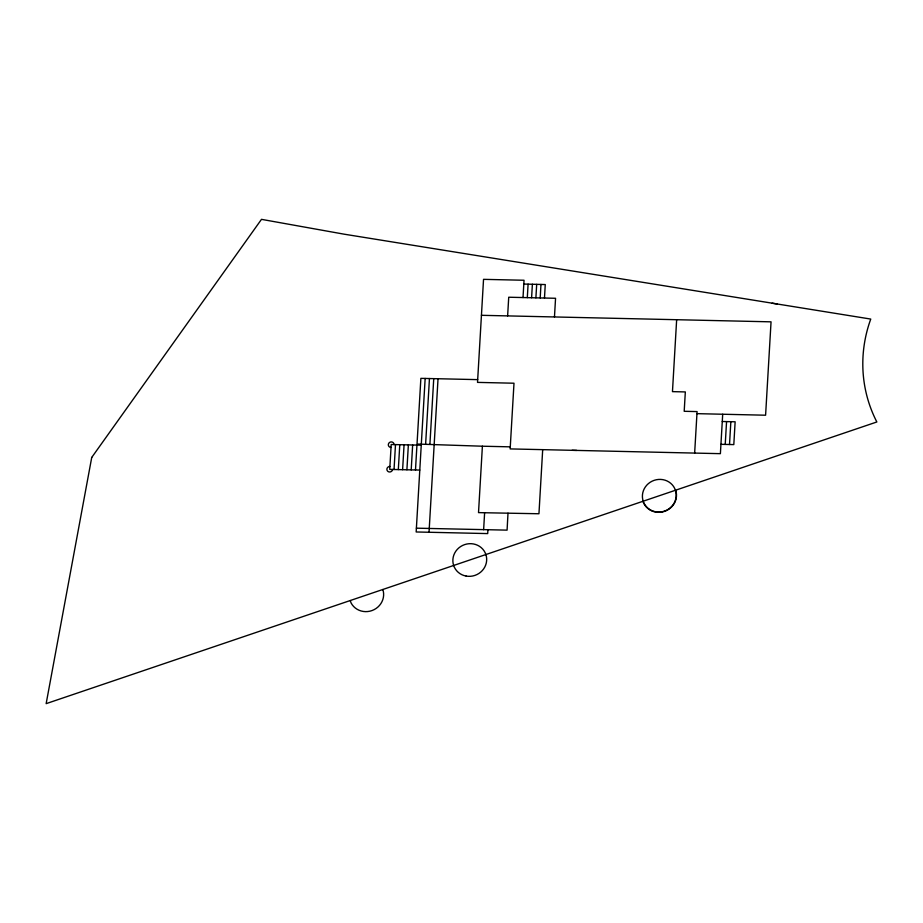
<?xml version="1.0" encoding="UTF-8"?>
<svg xmlns="http://www.w3.org/2000/svg" width="923" height="923" viewBox="0 0 923 923"><rect width="100%" height="100%" fill="white"/><g stroke="black" fill="none" stroke-linecap="round" stroke-linejoin="round"><path stroke-width="1.38" d="M507.996 513.176L507.085 530.137L416.388 528.175M394.04 469.495L395.494 444.598M398.321 469.588L399.774 444.69M402.613 469.692L404.066 444.794M406.905 469.784L408.358 444.886M411.197 469.888L412.65 444.99M415.488 469.98L416.942 445.082M425.157 378.442L416.169 531.971L487.702 533.586L487.921 529.79M425.618 444.24L429.449 378.534M429.91 444.332L433.741 378.638M429.033 532.271L438.033 378.73M510.281 446.847L482.394 446.213L478.518 512.611L484.794 512.75M483.629 529.687L484.621 512.75L538.951 513.753L542.689 449.651M507.627 315.897L508.723 297.229L555.554 298.279L554.469 316.958M523.018 297.552L524.033 280.257L483.537 279.346L477.526 382.387L513.996 383.218L510.154 448.913L720.39 453.666L722.697 414.242M527.31 297.644L528.094 284.157M531.602 297.737L532.386 284.249M535.894 297.841L536.678 284.353M540.186 297.933L540.97 284.446M544.478 298.037L545.262 284.549L523.803 284.065M676.651 319.716L672.463 391.64L685.327 391.929L684.197 411.289L697.073 411.589L694.65 453.078M725.224 444.425L726.563 421.603M729.516 444.517L730.854 421.696M392.587 469.461L392.471 470.003A2.884 2.746 -21.8 0 1 389.102 471.941A2.884 2.746 -21.8 0 1 386.922 468.919A2.884 2.746 -21.8 0 1 389.921 466.461M572.098 450.309L576.656 450.412M481.437 315.308L771.051 321.839L765.594 415.212L696.946 413.654M477.687 379.63L420.876 378.349L417.034 444.044L482.394 446.213M722.271 421.499L735.135 421.788L733.808 444.609L720.932 444.321M421.234 445.174L391.202 444.505L389.748 469.403L419.78 470.072M772.136 303.217L777.074 303.967M382.699 589.532L383.287 591.124A17.295 16.487 -21.8 0 1 372.131 610.518A17.295 16.487 -21.8 0 1 351.109 603.007L350.209 600.55M394.04 444.563L393.994 444.021A2.884 2.746 -21.8 0 0 390.856 441.944A2.884 2.746 -21.8 0 0 388.329 444.851A2.884 2.746 -21.8 0 0 391.029 447.436M675.694 490.182A17.295 16.487 -21.8 0 1 664.525 511.377A17.295 16.487 -21.8 0 1 642.927 501.293M91.735 457.427L46.15 703.649L876.85 421.973A138.773 132.277 -21.8 0 1 870.758 319.07L344.117 234.177L261.486 219.351L91.735 457.427M655.699 511.804A17.029 16.233 -21.8 0 0 675.44 490.275A17.029 16.233 -21.8 0 0 646.804 485.129A17.029 16.233 -21.8 0 0 655.699 511.804M466.15 576.079A17.029 16.233 -21.8 0 0 485.89 554.538A17.029 16.233 -21.8 0 0 457.266 549.404A17.029 16.233 -21.8 0 0 466.15 576.079"/></g></svg>
